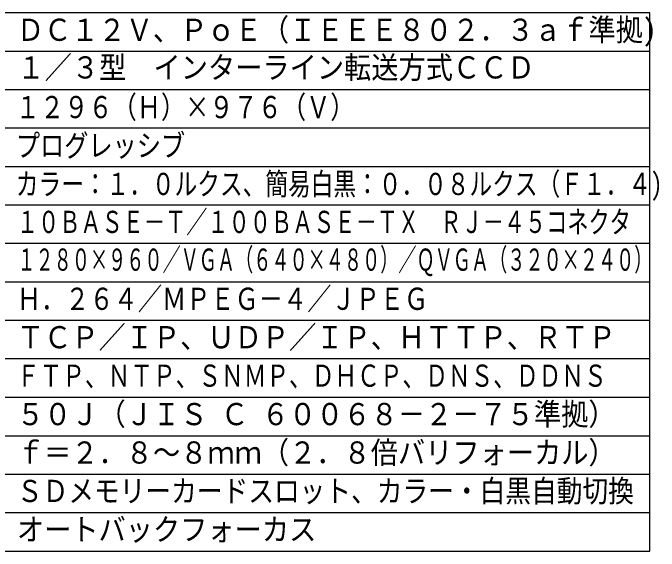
# Model space of a CAD drawing. Units: millimetres, scale not verified. Extents: x -63 to 64, y -56 to 57.
# Drawn here: x -20.4 to 63.7, y -56.4 to 13.6 of the extents above; entities that cross this region are included whole.
import ezdxf
from ezdxf.enums import TextEntityAlignment as Align

# ---------------------------------------------------------------- set-up
doc = ezdxf.new("R2010")
doc.units = ezdxf.units.MM
doc.header["$LTSCALE"] = 0.189787
doc.layers.add('0-0_MOJI1', color=2, linetype='Continuous')
doc.layers.add('0-1_WAKU', color=1, linetype='Continuous')
doc.styles.add('ＭＳ ゴシック', font='')
doc.styles.get('ＭＳ ゴシック').set_extended_font_data('MS Gothic')

msp = doc.modelspace()

# ---------------------------------------------------------------- linework, layer by layer
at = {"layer": '0-1_WAKU', "color": 4}
for p, q in [((62.5001, 13.6334), (-62.5001, 13.6334)), ((62.5001, -56.3667), (62.5001, 13.6334)), ((-62.5001, -56.3667), (62.5001, -56.3667))]:
    msp.add_line(p, q, dxfattribs=at)
at = {"layer": '0-1_WAKU'}
for p, q in [((62.5001, 8.6333), (-62.5001, 8.6333)), ((62.5001, 3.6333), (-62.5001, 3.6333)), ((62.5001, -1.3667), (-62.5001, -1.3667)), ((62.5001, -6.3667), (-62.5001, -6.3667)), ((62.5001, -11.3667), (-62.5001, -11.3667)), ((62.5001, -16.3667), (-62.5001, -16.3667)), ((62.5001, -21.3667), (-62.5001, -21.3667)), ((62.5001, -26.3667), (-62.5001, -26.3667)), ((62.5001, -31.3667), (-62.5001, -31.3667)), ((-62.5001, -36.3667), (62.5001, -36.3667)), ((-62.5001, -41.3667), (62.5001, -41.3667)), ((-62.5001, -46.3667), (62.5001, -46.3667)), ((-62.5001, -51.3667), (62.5001, -51.3667))]:
    msp.add_line(p, q, dxfattribs=at)

# ---------------------------------------------------------------- texts
at = {"layer": '0-0_MOJI1', "style": 'ＭＳ ゴシック'}
for s, width, p in [('ＤＣ１２Ｖ、ＰｏＥ（ＩＥＥＥ８０２．３ａｆ準拠)', 0.9, (-19.8638, 9.1345)), ('１／３型\u3000インターライン転送方式ＣＣＤ', 0.9, (-19.7944, 4.2341)), ('１２９６（Ｈ）×９７６（Ｖ）', 0.8, (-20, -0.9218)), ('プログレッシブ', 0.8, (-20, -5.9218)), ('カラー：１．０ルクス、簡易白黒：０．０８ルクス（Ｆ１．４)', 0.75, (-20, -10.9218)), ('１０ＢＡＳＥ－Ｔ／１００ＢＡＳＥ－ＴＸ\u3000ＲＪ－４５コネクタ', 0.7, (-19.8638, -15.8587)), ('１２８０×９６０／ＶＧＡ（６４０×４８０）／ＱＶＧＡ（３２０×２４０）', 0.6, (-19.7944, -20.766)), ('Ｈ．２６４／ＭＰＥＧ－４／ＪＰＥＧ', 0.8, (-19.8638, -25.8587)), ('ＴＣＰ／ＩＰ、ＵＤＰ／ＩＰ、ＨＴＴＰ、ＲＴＰ', 0.9, (-19.8638, -30.8587)), ('ＦＴＰ、ＮＴＰ、ＳＮＭＰ、ＤＨＣＰ、ＤＮＳ、ＤＤＮＳ', 0.75, (-19.8638, -35.8587)), ('５０Ｊ（ＪＩＳ Ｃ ６００６８－２－７５準拠）', 0.9, (-19.8638, -40.8587)), ('ｆ＝２．８～８ｍｍ（２．８倍バリフォーカル）', 0.9, (-19.8638, -45.8587)), ('ＳＤメモリーカードスロット、カラー・白黒自動切換', 0.85, (-19.8638, -50.8587)), ('オートバックフォーカス', 0.9, (-19.8638, -55.8587))]:
    msp.add_text(s, height=2.886, dxfattribs=dict(at, width=width)).set_placement(p, align=Align.BOTTOM_LEFT)

doc.saveas('drawing.dxf')
